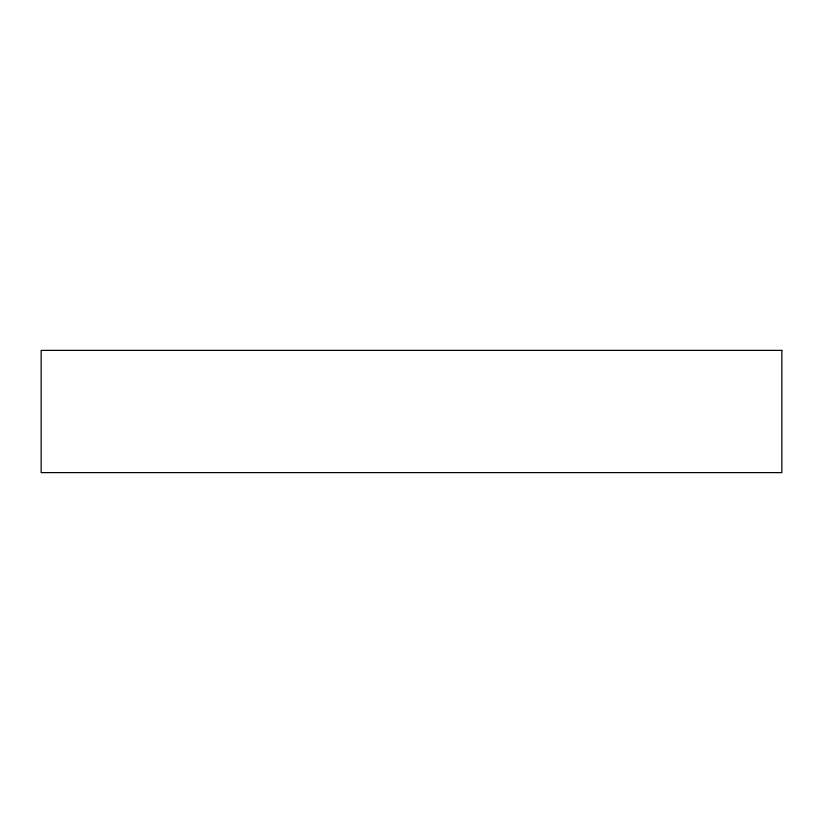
<?xml version="1.0" encoding="UTF-8"?>
<svg xmlns="http://www.w3.org/2000/svg" width="823" height="823" viewBox="0 0 823 823"><rect width="100%" height="100%" fill="white"/><g stroke="black" fill="none" stroke-linecap="round" stroke-linejoin="round"><path stroke-width="1.23" d="M781.85 350.382L41.15 350.382L41.15 472.618L781.85 472.618L781.85 350.382"/></g></svg>
